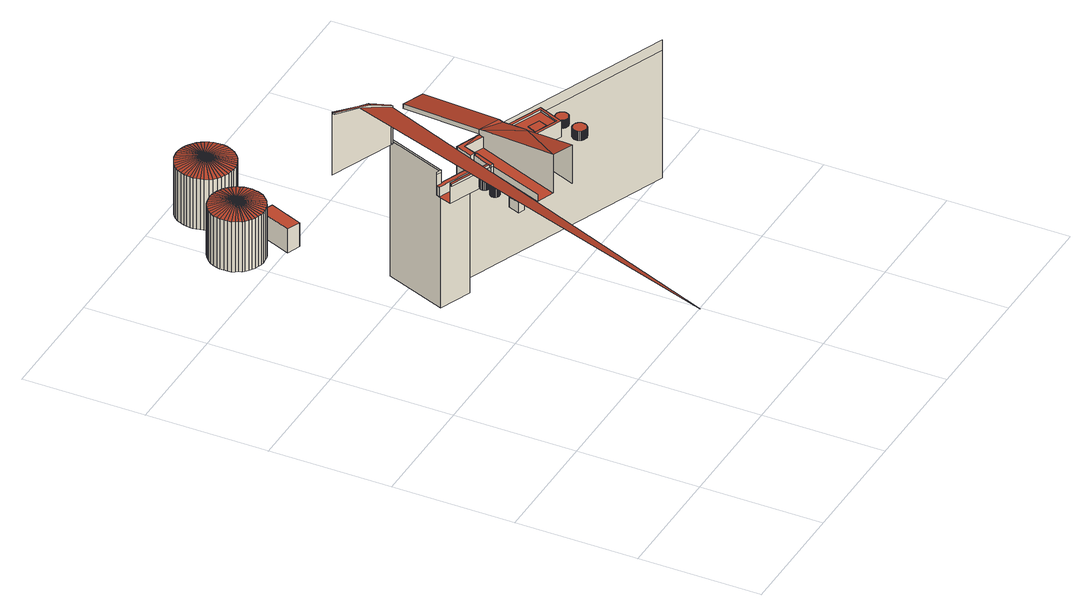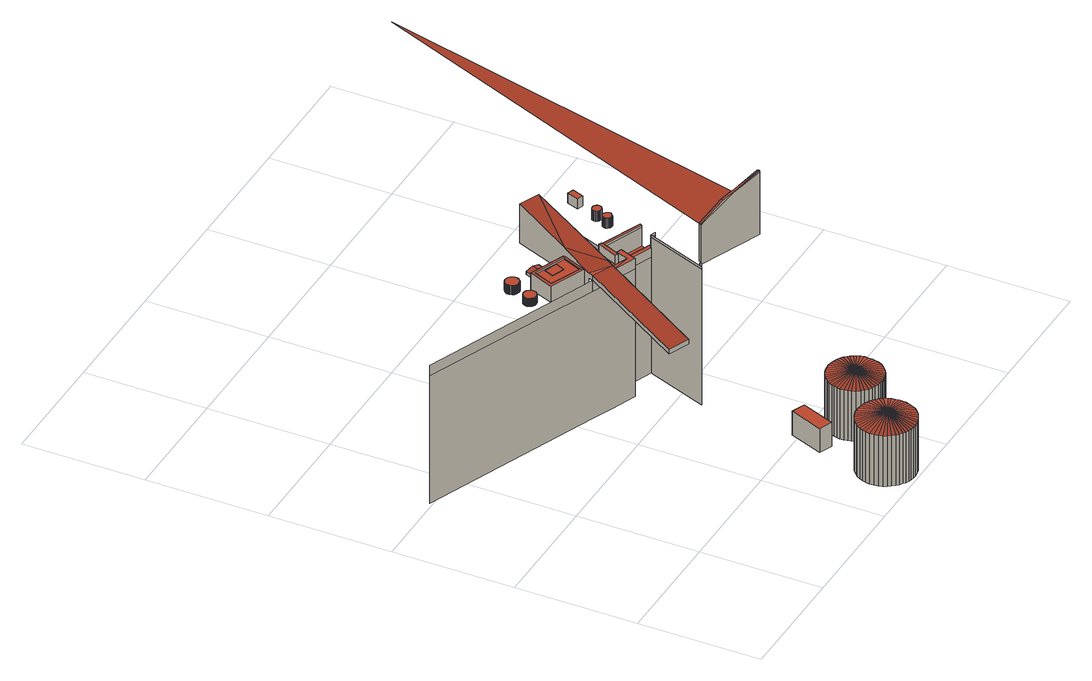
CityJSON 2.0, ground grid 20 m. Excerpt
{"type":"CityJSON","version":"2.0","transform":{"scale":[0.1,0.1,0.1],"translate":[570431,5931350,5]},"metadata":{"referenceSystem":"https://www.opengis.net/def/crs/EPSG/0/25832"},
"CityObjects":{
"building1":{"type":"Building","attributes":{"Grundfläche 2D":"7410.636134","Grundhöhe NN":"5.742"},"children":["building1-1","building1-2","building1-3","building1-4","building1-5","building1-6","building1-7","building1-8","building1-9","building1-10","building1-11","building1-12","building1-13","building1-14","building1-15"],"geometry":[{"type":"MultiSurface","lod":"3","boundaries":[[[0,1,2,3,4,5,6,7]],[[8,9,3]],[[10,11,12,13]],[[10,14,15,16,17,11]],[[18,19,20,21,22]],[[23,24,25,26]],[[3,2,1,27,28,29,8]],[[20,30,31,32,33,34,16,15,35,21]],[[11,17,16,34,36,37,38,39]],[[34,33,40,36]],[[11,39,38,41,42,12]],[[19,18,43,44,45,46]],[[44,26,25,45]],[[47,48,49]],[[50,19,46,45,25,24,51,52,53,54,55]],[[31,30,20,19,50,56]],[[31,56,50,55,57,32]],[[33,32,57,55,54,58,40]],[[1,0,59,27]],[[60,28,27,61]],[[62,60,61,63]],[[64,48,47]],[[51,48,64,65,66,67,68,52]],[[69,70,65,64,47]],[[71,72,73,74,75,76,70,69,47,49,77,78,79,80]],[[81,53,67,66,75,74]],[[76,65,70]],[[82,83,84,85],[86,87,88,89]],[[65,90,91,66]],[[66,91,92,75]],[[93,58,54,53,81,94,95,96]],[[90,65,76,97]],[[97,76,75,92]],[[90,97,92,91]],[[94,81,74,98]]],"semantics":{"surfaces":[{"type":"RoofSurface"},{"type":"WallSurface"},{"type":"GroundSurface"}],"values":[0,0,1,1,1,1,1,0,1,1,1,1,1,0,0,1,1,1,1,1,1,0,1,0,1,1,0,0,1,2,1,0,1,1,1]}}]},
"building1-1":{"type":"BuildingInstallation","parents":["building1"],"geometry":[{"type":"MultiSurface","lod":"3","boundaries":[[[99,100,101,102]],[[102,101,103,104]],[[99,102,104,105]],[[100,99,105,106]],[[106,103,101,100]]],"semantics":{"surfaces":[{"type":"RoofSurface"},{"type":"WallSurface"}],"values":[0,1,1,1,1]}}]},
"building1-2":{"type":"BuildingInstallation","parents":["building1"],"geometry":[{"type":"MultiSurface","lod":"3","boundaries":[[[107,108,109,110,111,112,113,114,115,116,117,118,119,120,121,122,123,124,125,126,127,128,129,130,131,132,133,134,135,136,137,138,139,140,141,142,143,144,145,146,147]],[[148,149,112,111]],[[149,150,113,112]],[[150,151,114,113]],[[151,152,115,114]],[[116,115,152,153]],[[154,155,110,109]],[[155,148,111,110]],[[153,156,117,116]],[[156,157,118,117]],[[157,158,119,118]],[[158,159,120,119]],[[159,160,121,120]],[[160,161,122,121]],[[161,162,123,122]],[[162,163,124,123]],[[163,164,125,124]],[[164,165,126,125]],[[165,166,127,126]],[[166,167,128,127]],[[167,168,129,128]],[[168,169,130,129]],[[169,170,131,130]],[[170,171,132,131]],[[133,132,171,172]],[[172,173,134,133]],[[173,174,135,134]],[[174,175,136,135]],[[175,176,137,136]],[[176,177,138,137]],[[177,178,139,138]],[[178,179,140,139]],[[179,180,141,140]],[[180,181,142,141]],[[143,142,181,182]],[[182,183,144,143]],[[183,184,145,144]],[[184,185,146,145]],[[147,146,185,186]],[[186,187,107,147]],[[108,107,187,188]],[[188,154,109,108]]],"semantics":{"surfaces":[{"type":"RoofSurface"},{"type":"WallSurface"}],"values":[0,1,1,1,1,1,1,1,1,1,1,1,1,1,1,1,1,1,1,1,1,1,1,1,1,1,1,1,1,1,1,1,1,1,1,1,1,1,1,1,1,1]}}]},
"building1-3":{"type":"BuildingInstallation","parents":["building1"],"geometry":[{"type":"MultiSurface","lod":"3","boundaries":[[[189,190,191,192,193,194,195,196,197,198,199,200,201,202,203,204,205,206,207,208,209,210,211,212,213,214,215,216,217,218,219,220,221,222,223,224,225,226,227,228,229,230,231]],[[232,233,194,193]],[[233,234,195,194]],[[234,235,196,195]],[[235,236,197,196]],[[237,238,192,191]],[[238,232,193,192]],[[236,239,198,197]],[[239,240,199,198]],[[240,241,200,199]],[[241,242,201,200]],[[242,243,202,201]],[[243,244,203,202]],[[244,245,204,203]],[[245,246,205,204]],[[206,205,246,247]],[[247,248,207,206]],[[248,249,208,207]],[[249,250,209,208]],[[250,251,210,209]],[[251,252,211,210]],[[252,253,212,211]],[[253,254,213,212]],[[254,255,214,213]],[[255,256,215,214]],[[256,257,216,215]],[[257,258,217,216]],[[258,259,218,217]],[[259,260,219,218]],[[260,261,220,219]],[[261,262,221,220]],[[262,263,222,221]],[[263,264,223,222]],[[264,265,224,223]],[[265,266,225,224]],[[266,267,226,225]],[[267,268,227,226]],[[268,269,228,227]],[[269,270,229,228]],[[270,271,230,229]],[[271,272,231,230]],[[272,273,189,231]],[[273,274,190,189]],[[274,237,191,190]]],"semantics":{"surfaces":[{"type":"RoofSurface"},{"type":"WallSurface"}],"values":[0,1,1,1,1,1,1,1,1,1,1,1,1,1,1,1,1,1,1,1,1,1,1,1,1,1,1,1,1,1,1,1,1,1,1,1,1,1,1,1,1,1,1,1]}}]},
"building1-4":{"type":"BuildingInstallation","parents":["building1"],"geometry":[{"type":"MultiSurface","lod":"3","boundaries":[[[275,276,277,278]],[[18,22,276,275]],[[22,279,277,276]],[[278,277,279,43]]],"semantics":{"surfaces":[{"type":"RoofSurface"},{"type":"WallSurface"}],"values":[0,1,1,1]}}]},
"building1-5":{"type":"BuildingInstallation","parents":["building1"],"geometry":[{"type":"MultiSurface","lod":"3","boundaries":[[[280,281,282,283]],[[284,285,283,282]],[[280,283,285,286]],[[281,280,286,287]],[[287,284,282,281]]],"semantics":{"surfaces":[{"type":"RoofSurface"},{"type":"WallSurface"}],"values":[0,1,1,1,1]}}]},
"building1-6":{"type":"BuildingInstallation","parents":["building1"],"geometry":[{"type":"MultiSurface","lod":"3","boundaries":[[[288,289,290,291]],[[291,290,292,293,294,295,296]],[[297,293,292]],[[1,289,288,0]],[[290,289,1,2,3,8,297,292]],[[293,297,8,9]],[[293,9,298,294]],[[299,300,7,0,288,291,296,295,294,298,4]]],"semantics":{"surfaces":[{"type":"RoofSurface"},{"type":"WallSurface"}],"values":[0,0,0,1,1,1,1,1]}}]},
"building1-7":{"type":"BuildingInstallation","parents":["building1"],"geometry":[{"type":"MultiSurface","lod":"3","boundaries":[[[301,17,14,302,303,56,57,304]],[[301,304,33,34]],[[16,17,301,34]],[[15,14,17,16]],[[35,302,14,15]],[[35,30,303,302]],[[303,30,31,56]],[[56,31,32,57]],[[304,57,32,33]]],"semantics":{"surfaces":[{"type":"RoofSurface"},{"type":"WallSurface"}],"values":[0,1,1,1,1,1,1,1,1]}}]},
"building1-8":{"type":"BuildingInstallation","parents":["building1"],"geometry":[{"type":"MultiSurface","lod":"3","boundaries":[[[305,306,307,275,278,308,309,310]],[[275,307,50,19,46,45,44,308,278,43,18]],[[25,26,309,308,44,45]],[[26,25,311,310,309]],[[305,310,311,312]]],"semantics":{"surfaces":[{"type":"RoofSurface"},{"type":"WallSurface"}],"values":[0,1,1,1,1]}}]},
"building1-9":{"type":"BuildingInstallation","parents":["building1"],"geometry":[{"type":"MultiSurface","lod":"3","boundaries":[[[68,67,313]],[[314,315,313,67,316,317]],[[50,307,314,317,55]],[[307,306,315,314]],[[313,315,306,305,312,318]],[[68,313,318,52]],[[53,54,316,67]],[[55,317,316,54]]],"semantics":{"surfaces":[{"type":"RoofSurface"},{"type":"WallSurface"}],"values":[0,0,1,1,1,1,1,1]}}]},
"building1-10":{"type":"BuildingInstallation","parents":["building1"],"geometry":[{"type":"MultiSurface","lod":"3","boundaries":[[[319,320,321,322]],[[323,319,322,324]],[[321,325,326,324,322]],[[326,327,323,324]],[[323,327,328,320,319]],[[328,325,321,320]]],"semantics":{"surfaces":[{"type":"RoofSurface"},{"type":"WallSurface"}],"values":[0,0,1,1,1,1]}}]},
"building1-11":{"type":"BuildingInstallation","parents":["building1"],"geometry":[{"type":"MultiSurface","lod":"3","boundaries":[[[329,80,79,330]],[[329,330,82,85]]],"semantics":{"surfaces":[{"type":"RoofSurface"},{"type":"WallSurface"}],"values":[0,1]}}]},
"building1-12":{"type":"BuildingInstallation","parents":["building1"],"geometry":[{"type":"MultiSurface","lod":"3","boundaries":[[[331,332,333,334]],[[331,334,87,86]],[[334,333,88,87]],[[332,331,86,89]],[[333,332,89,88]]],"semantics":{"surfaces":[{"type":"RoofSurface"},{"type":"WallSurface"}],"values":[0,1,1,1,1]}}]},
"building1-13":{"type":"BuildingInstallation","parents":["building1"],"geometry":[{"type":"MultiSurface","lod":"3","boundaries":[[[80,329,335,336,330,79,337,338]],[[335,329,85,84]],[[336,335,84,83]],[[330,336,83,82]],[[79,78,339,337]],[[337,339,340,338]],[[338,340,71,80]]],"semantics":{"surfaces":[{"type":"RoofSurface"},{"type":"WallSurface"}],"values":[0,1,1,1,1,1,1]}}]},
"building1-14":{"type":"BuildingInstallation","parents":["building1"],"geometry":[{"type":"MultiSurface","lod":"3","boundaries":[[[341,342,343,344,345,346,347,348,349,350,351,352,353,354,355,356,357,358,359,360,361,362,363,364,365,366,367,368,369,370,371,372,373,374,375,376,377,378,379,380,381,382,383,384,385,386,387,388,389,390,391,392,393,394,395,396,397,398,399,400,401,402,403,404,405,406,407,408,409]],[[378,377,410,411]],[[379,378,411,412]],[[380,379,412,413]],[[381,380,413,414]],[[382,381,414,415]],[[383,382,415,416]],[[384,383,416,417]],[[385,384,417,418]],[[346,345,419,420]],[[347,346,420,421]],[[348,347,421,422]],[[349,348,422,423]],[[350,349,423,424]],[[344,343,425,426]],[[345,344,426,419]],[[351,350,424,427]],[[352,351,427,428]],[[353,352,428,429]],[[354,353,429,430]],[[355,354,430,431]],[[356,355,431,432]],[[357,356,432,433]],[[358,357,433,434]],[[359,358,434,435]],[[360,359,435,436]],[[361,360,436,437]],[[362,361,437,438]],[[363,362,438,439]],[[364,363,439,440]],[[365,364,440,441]],[[366,365,441,442]],[[367,366,442,443]],[[368,367,443,444]],[[369,368,444,445]],[[370,369,445,446]],[[371,370,446,447]],[[372,371,447,448]],[[373,372,448,449]],[[374,373,449,450]],[[375,374,450,451]],[[376,375,451,452]],[[377,376,452,410]],[[386,385,418,453]],[[387,386,453,454]],[[388,387,454,455]],[[389,388,455,456]],[[390,389,456,457]],[[391,390,457,458]],[[392,391,458,459]],[[393,392,459,460]],[[394,393,460,461]],[[395,394,461,462]],[[396,395,462,463]],[[397,396,463,464]],[[398,397,464,465]],[[399,398,465,466]],[[400,399,466,467]],[[401,400,467,468]],[[402,401,468,469]],[[403,402,469,470]],[[404,403,470,471]],[[405,404,471,472]],[[406,405,472,473]],[[407,406,473,474]],[[408,407,474,475]],[[409,408,475,476]],[[341,409,476,477]],[[342,341,477,478]],[[343,342,478,425]]],"semantics":{"surfaces":[{"type":"RoofSurface"},{"type":"WallSurface"}],"values":[0,1,1,1,1,1,1,1,1,1,1,1,1,1,1,1,1,1,1,1,1,1,1,1,1,1,1,1,1,1,1,1,1,1,1,1,1,1,1,1,1,1,1,1,1,1,1,1,1,1,1,1,1,1,1,1,1,1,1,1,1,1,1,1,1,1,1,1,1,1]}}]},
"building1-15":{"type":"BuildingInstallation","parents":["building1"],"geometry":[{"type":"MultiSurface","lod":"3","boundaries":[[[479,480,481,482,483,484,485,486,487,488,489,490,491,492,493,494,495,496,497,498,499,500,501,502,503,504,505,506,507,508,509,510,511,512,513,514,515,516,517,518,519,520,521,522,523,524,525,526,527,528,529,530,531,532,533,534,535,536,537,538,539,540,541,542]],[[486,485,543,544]],[[487,486,544,545]],[[488,487,545,546]],[[489,488,546,547]],[[490,489,547,548]],[[484,483,549,550]],[[485,484,550,543]],[[491,490,548,551]],[[492,491,551,552]],[[493,492,552,553]],[[494,493,553,554]],[[495,494,554,555]],[[496,495,555,556]],[[497,496,556,557]],[[498,497,557,558]],[[499,498,558,559]],[[500,499,559,560]],[[501,500,560,561]],[[502,501,561,562]],[[503,502,562,563]],[[504,503,563,564]],[[505,504,564,565]],[[506,505,565,566]],[[507,506,566,567]],[[508,507,567,568]],[[509,508,568,569]],[[510,509,569,570]],[[511,510,570,571]],[[512,511,571,572]],[[513,512,572,573]],[[514,513,573,574]],[[515,514,574,575]],[[516,515,575,576]],[[517,516,576,577]],[[518,517,577,578]],[[519,518,578,579]],[[520,519,579,580]],[[521,520,580,581]],[[522,521,581,582]],[[523,522,582,583]],[[524,523,583,584]],[[525,524,584,585]],[[526,525,585,586]],[[527,526,586,587]],[[528,527,587,588]],[[529,528,588,589]],[[530,529,589,590]],[[531,530,590,591]],[[532,531,591,592]],[[533,532,592,593]],[[534,533,593,594]],[[535,534,594,595]],[[536,535,595,596]],[[537,536,596,597]],[[538,537,597,598]],[[539,538,598,599]],[[540,539,599,600]],[[541,540,600,601]],[[542,541,601,602]],[[479,542,602,603]],[[480,479,603,604]],[[481,480,604,605]],[[482,481,605,606]],[[483,482,606,549]]],"semantics":{"surfaces":[{"type":"RoofSurface"},{"type":"WallSurface"}],"values":[0,1,1,1,1,1,1,1,1,1,1,1,1,1,1,1,1,1,1,1,1,1,1,1,1,1,1,1,1,1,1,1,1,1,1,1,1,1,1,1,1,1,1,1,1,1,1,1,1,1,1,1,1,1,1,1,1,1,1,1,1,1,1,1,1]}}]},
"building2":{"type":"Building","attributes":{"Grundfläche 2D":"60.824016","Grundhöhe NN":"5.985"},"geometry":[{"type":"Solid","lod":"3","boundaries":[[[[607,608,609]],[[607,610,608]],[[607,609,611]],[[607,611,612]],[[607,612,613]],[[607,613,614]],[[607,614,615]],[[607,615,616]],[[607,616,617]],[[607,617,618]],[[607,618,619]],[[607,619,620]],[[607,620,621]],[[607,621,622]],[[607,622,623]],[[607,623,624]],[[607,624,625]],[[607,625,626]],[[607,626,627]],[[607,627,628]],[[607,628,629]],[[607,629,630]],[[607,630,631]],[[607,631,632]],[[607,632,633]],[[607,633,634]],[[607,634,635]],[[607,635,636]],[[607,636,637]],[[607,637,638]],[[607,638,639]],[[607,639,640]],[[607,640,641]],[[607,641,642]],[[607,642,643]],[[607,643,644]],[[607,644,645]],[[607,645,646]],[[607,646,647]],[[607,647,648]],[[607,648,649]],[[607,649,650]],[[607,650,651]],[[607,651,652]],[[607,652,653]],[[607,653,654]],[[607,654,655]],[[607,655,610]],[[656,657,609,608]],[[657,658,611,609]],[[659,656,608,610]],[[660,661,654,653]],[[661,662,655,654]],[[662,659,610,655]],[[658,663,612,611]],[[663,664,613,612]],[[664,665,614,613]],[[665,666,615,614]],[[666,667,616,615]],[[667,668,617,616]],[[668,669,618,617]],[[669,670,619,618]],[[670,671,620,619]],[[671,672,621,620]],[[672,673,622,621]],[[673,674,623,622]],[[674,675,624,623]],[[675,676,625,624]],[[676,677,626,625]],[[677,678,627,626]],[[678,679,628,627]],[[679,680,629,628]],[[680,681,630,629]],[[681,682,631,630]],[[682,683,632,631]],[[683,684,633,632]],[[684,685,634,633]],[[685,686,635,634]],[[686,687,636,635]],[[687,688,637,636]],[[688,689,638,637]],[[689,690,639,638]],[[690,691,640,639]],[[691,692,641,640]],[[692,693,642,641]],[[693,694,643,642]],[[694,695,644,643]],[[695,696,645,644]],[[696,697,646,645]],[[697,698,647,646]],[[698,699,648,647]],[[699,700,649,648]],[[700,701,650,649]],[[701,702,651,650]],[[702,703,652,651]],[[703,660,653,652]],[[698,697,696,695,694,693,692,691,690,689,688,687,686,685,684,683,682,681,680,679,678,677,676,675,674,673,672,671,670,669,668,667,666,665,664,663,658,657,656,659,662,661,660,703,702,701,700,699]]]],"semantics":{"surfaces":[{"type":"RoofSurface"},{"type":"WallSurface"},{"type":"GroundSurface"}],"values":[[0,0,0,0,0,0,0,0,0,0,0,0,0,0,0,0,0,0,0,0,0,0,0,0,0,0,0,0,0,0,0,0,0,0,0,0,0,0,0,0,0,0,0,0,0,0,0,0,1,1,1,1,1,1,1,1,1,1,1,1,1,1,1,1,1,1,1,1,1,1,1,1,1,1,1,1,1,1,1,1,1,1,1,1,1,1,1,1,1,1,1,1,1,1,1,1,2]]}}]},
"building3":{"type":"Building","attributes":{"Grundfläche 2D":"13.942291","Grundhöhe NN":"5.722"},"geometry":[{"type":"Solid","lod":"3","boundaries":[[[[704,705,706,707]],[[708,709,707,706]],[[709,710,704,707]],[[710,711,705,704]],[[711,708,706,705]],[[711,710,709,708]]]],"semantics":{"surfaces":[{"type":"RoofSurface"},{"type":"WallSurface"},{"type":"GroundSurface"}],"values":[[0,1,1,1,1,2]]}}]},
"building4":{"type":"Building","attributes":{"Grundfläche 2D":"69.418392","Grundhöhe NN":"5.948"},"geometry":[{"type":"Solid","lod":"3","boundaries":[[[[712,713,714]],[[712,715,713]],[[712,714,716]],[[712,716,717]],[[712,717,718]],[[712,718,719]],[[712,719,720]],[[712,720,721]],[[712,721,722]],[[712,722,723]],[[712,723,724]],[[712,724,725]],[[712,725,726]],[[712,726,727]],[[712,727,728]],[[712,728,729]],[[712,729,730]],[[712,730,731]],[[712,731,732]],[[712,732,733]],[[712,733,734]],[[712,734,735]],[[712,735,736]],[[712,736,737]],[[712,737,738]],[[712,738,739]],[[712,739,740]],[[712,740,741]],[[712,741,742]],[[712,742,743]],[[712,743,744]],[[712,744,745]],[[712,745,746]],[[712,746,747]],[[712,747,748]],[[712,748,749]],[[712,749,750]],[[712,750,751]],[[712,751,752]],[[712,752,753]],[[712,753,754]],[[712,754,755]],[[712,755,756]],[[712,756,757]],[[712,757,758]],[[712,758,759]],[[712,759,760]],[[712,760,715]],[[761,762,714,713]],[[762,763,716,714]],[[763,764,717,716]],[[764,765,718,717]],[[765,766,719,718]],[[767,761,713,715]],[[768,767,715,760]],[[766,769,720,719]],[[769,770,721,720]],[[770,771,722,721]],[[771,772,723,722]],[[772,773,724,723]],[[773,774,725,724]],[[774,775,726,725]],[[775,776,727,726]],[[776,777,728,727]],[[777,778,729,728]],[[778,779,730,729]],[[779,780,731,730]],[[780,781,732,731]],[[781,782,733,732]],[[782,783,734,733]],[[783,784,735,734]],[[784,785,736,735]],[[785,786,737,736]],[[786,787,738,737]],[[787,788,739,738]],[[788,789,740,739]],[[789,790,741,740]],[[790,791,742,741]],[[791,792,743,742]],[[792,793,744,743]],[[793,794,745,744]],[[794,795,746,745]],[[795,796,747,746]],[[796,797,748,747]],[[797,798,749,748]],[[798,799,750,749]],[[799,800,751,750]],[[800,801,752,751]],[[801,802,753,752]],[[802,803,754,753]],[[803,804,755,754]],[[804,805,756,755]],[[805,806,757,756]],[[806,807,758,757]],[[807,808,759,758]],[[808,768,760,759]],[[799,798,797,796,795,794,793,792,791,790,789,788,787,786,785,784,783,782,781,780,779,778,777,776,775,774,773,772,771,770,769,766,765,764,763,762,761,767,768,808,807,806,805,804,803,802,801,800]]]],"semantics":{"surfaces":[{"type":"RoofSurface"},{"type":"WallSurface"},{"type":"GroundSurface"}],"values":[[0,0,0,0,0,0,0,0,0,0,0,0,0,0,0,0,0,0,0,0,0,0,0,0,0,0,0,0,0,0,0,0,0,0,0,0,0,0,0,0,0,0,0,0,0,0,0,0,1,1,1,1,1,1,1,1,1,1,1,1,1,1,1,1,1,1,1,1,1,1,1,1,1,1,1,1,1,1,1,1,1,1,1,1,1,1,1,1,1,1,1,1,1,1,1,1,2]]}}]}
},
"vertices":[
[259,628,319],[260,632,319],[221,648,338],[201,656,347],[200,652,347],[8,3,319],[223,541,319],[258,629,319],[155,674,359],[154,672,359],[224,539,249],[232,536,249],[232,536,253],[224,539,253],[224,539,230],[224,539,213],[232,536,213],[232,536,230],[280,485,246],[280,485,234],[280,485,213],[213,512,213],[213,512,246],[249,388,246],[249,388,234],[283,477,234],[283,477,246],[260,632,253],[260,632,249],[155,674,249],[289,507,213],[291,512,213],[284,514,213],[285,516,213],[232,537,213],[221,534,213],[232,537,7],[271,638,7],[271,638,249],[232,537,249],[285,516,7],[271,638,253],[232,537,253],[278,481,246],[278,479,246],[278,479,234],[278,481,234],[347,453,277],[277,377,303],[311,363,303],[291,512,234],[277,377,234],[333,518,234],[336,526,234],[295,542,234],[284,514,234],[291,512,230],[284,514,230],[295,542,7],[259,628,253],[263,631,249],[263,631,253],[263,634,249],[263,634,253],[333,518,265],[336,526,262],[336,526,254],[336,526,253],[333,518,253],[349,457,276],[369,504,262],[365,495,234],[369,504,234],[369,504,253],[372,512,253],[372,512,254],[372,512,262],[311,363,234],[347,453,234],[347,453,263],[365,495,263],[372,512,234],[352,456,260],[405,435,260],[418,468,260],[366,489,260],[390,444,260],[369,451,260],[376,467,260],[396,459,260],[398,681,219],[398,681,211],[433,667,211],[336,526,7],[667,395,234],[667,395,7],[372,512,7],[433,667,219],[667,395,253],
[196,392,264],[206,388,264],[213,408,264],[203,411,264],[213,408,246],[203,411,246],[196,392,246],[206,388,246],
[227,448,264],[226,449,264],[225,450,264],[224,450,264],[223,450,264],[222,451,264],[221,451,264],[220,450,264],[219,450,264],[218,450,264],[217,449,264],[216,448,264],[215,447,264],[215,446,264],[214,445,264],[214,444,264],[214,443,264],[214,442,264],[214,441,264],[215,440,264],[215,439,264],[216,438,264],[217,437,264],[218,436,264],[219,436,264],[220,436,264],[221,436,264],[222,436,264],[224,436,264],[225,437,264],[226,437,264],[227,438,264],[228,439,264],[228,440,264],[229,441,264],[229,442,264],[229,444,264],[229,445,264],[229,446,264],[228,447,264],[228,448,264],[223,450,246],[222,451,246],[221,451,246],[220,450,246],[219,450,246],[218,450,246],[225,450,246],[224,450,246],[217,449,246],[216,448,246],[215,447,246],[215,446,246],[214,445,246],[214,444,246],[214,443,246],[214,442,246],[214,441,246],[215,440,246],[215,439,246],[216,438,246],[217,437,246],[218,436,246],[219,436,246],[220,436,246],[221,436,246],[222,436,246],[224,436,246],[225,437,246],[226,437,246],[227,438,246],[228,439,246],[228,440,246],[229,441,246],[229,442,246],[229,444,246],[229,445,246],[229,446,246],[228,447,246],[228,448,246],[227,448,246],[226,449,246],
[235,470,264],[234,471,264],[233,471,264],[232,472,264],[231,472,264],[230,472,264],[229,472,264],[228,472,264],[228,471,264],[227,471,264],[226,470,264],[225,469,264],[224,469,264],[224,468,264],[223,467,264],[223,466,264],[223,465,264],[223,464,264],[223,463,264],[224,462,264],[224,461,264],[225,460,264],[225,459,264],[226,459,264],[227,458,264],[228,458,264],[229,457,264],[230,457,264],[231,457,264],[232,457,264],[233,458,264],[234,458,264],[235,459,264],[236,460,264],[237,461,264],[237,462,264],[237,463,264],[238,464,264],[238,465,264],[238,466,264],[237,467,264],[237,468,264],[236,469,264],[231,472,246],[230,472,246],[229,472,246],[228,472,246],[228,471,246],[233,471,246],[232,472,246],[227,471,246],[226,470,246],[225,469,246],[224,469,246],[224,468,246],[223,467,246],[223,466,246],[223,465,246],[223,464,246],[223,463,246],[224,462,246],[224,461,246],[225,460,246],[225,459,246],[226,459,246],[227,458,246],[228,458,246],[229,457,246],[230,457,246],[231,457,246],[232,457,246],[233,458,246],[234,458,246],[235,459,246],[236,460,246],[237,461,246],[237,462,246],[237,463,246],[238,464,246],[238,465,246],[238,466,246],[237,467,246],[237,468,246],[236,469,246],[235,470,246],[234,471,246],
[280,485,250],[213,512,250],[211,508,250],[278,481,250],[211,508,246],
[241,505,214],[252,501,214],[257,514,214],[246,519,214],[257,514,213],[246,519,213],[241,505,213],[252,501,213],
[259,628,321],[260,632,321],[221,648,343],[219,644,343],[201,656,348],[154,672,362],[154,670,362],[200,652,348],[202,651,348],[155,674,362],[154,670,359],[202,651,346],[221,644,337],
[232,537,230],[221,534,230],[289,507,230],[285,516,230],
[292,513,250],[292,511,250],[291,512,250],[278,479,250],[283,477,250],[297,511,250],[297,511,234],[292,513,234],
[300,532,253],[291,512,253],[292,511,253],[295,542,253],[284,514,253],[300,532,234],
[367,412,244],[378,407,240],[388,433,240],[376,438,244],[355,416,240],[365,442,240],[388,433,234],[365,442,234],[355,416,234],[378,407,234],
[366,489,263],[352,456,263],
[390,444,261],[396,459,261],[376,467,261],[369,451,261],
[418,468,263],[405,435,263],[408,429,263],[424,471,263],[408,429,234],[424,471,234],
[428,416,250],[427,416,250],[426,417,250],[424,417,250],[423,417,250],[422,418,250],[421,418,250],[420,417,250],[419,417,250],[418,417,250],[417,417,250],[417,416,250],[416,416,250],[415,415,250],[414,414,250],[413,413,250],[413,412,250],[412,412,250],[412,411,250],[412,410,250],[411,410,250],[411,409,250],[411,408,250],[411,407,250],[411,406,250],[411,405,250],[411,403,250],[412,402,250],[412,401,250],[413,400,250],[413,399,250],[414,399,250],[414,398,250],[415,398,250],[416,397,250],[417,397,250],[418,396,250],[419,396,250],[420,396,250],[421,395,250],[422,395,250],[423,395,250],[424,395,250],[425,396,250],[426,396,250],[427,396,250],[427,397,250],[428,397,250],[429,398,250],[430,399,250],[431,400,250],[432,401,250],[432,402,250],[432,403,250],[433,403,250],[433,404,250],[433,405,250],[433,406,250],[433,407,250],[433,408,250],[433,409,250],[432,410,250],[432,411,250],[432,412,250],[431,412,250],[431,413,250],[431,414,250],[430,414,250],[429,415,250],[418,396,234],[419,396,234],[420,396,234],[421,395,234],[422,395,234],[423,395,234],[424,395,234],[425,396,234],[426,396,234],[423,417,234],[422,418,234],[421,418,234],[420,417,234],[419,417,234],[418,417,234],[426,417,234],[424,417,234],[417,417,234],[417,416,234],[416,416,234],[415,415,234],[414,414,234],[413,413,234],[413,412,234],[412,412,234],[412,411,234],[412,410,234],[411,410,234],[411,409,234],[411,408,234],[411,407,234],[411,406,234],[411,405,234],[411,403,234],[412,402,234],[412,401,234],[413,400,234],[413,399,234],[414,399,234],[414,398,234],[415,398,234],[416,397,234],[417,397,234],[427,396,234],[427,397,234],[428,397,234],[429,398,234],[430,399,234],[431,400,234],[432,401,234],[432,402,234],[432,403,234],[433,403,234],[433,404,234],[433,405,234],[433,406,234],[433,407,234],[433,408,234],[433,409,234],[432,410,234],[432,411,234],[432,412,234],[431,412,234],[431,413,234],[431,414,234],[430,414,234],[429,415,234],[428,416,234],[427,416,234],
[444,451,248],[443,451,248],[443,452,248],[442,452,248],[441,453,248],[440,453,248],[439,453,248],[438,453,248],[436,453,248],[435,453,248],[434,453,248],[433,452,248],[432,452,248],[431,451,248],[430,450,248],[429,449,248],[428,448,248],[428,447,248],[427,446,248],[427,445,248],[427,444,248],[427,443,248],[427,442,248],[427,441,248],[427,440,248],[428,439,248],[428,438,248],[429,437,248],[429,436,248],[430,435,248],[431,434,248],[432,434,248],[433,433,248],[434,433,248],[435,433,248],[436,433,248],[436,432,248],[437,432,248],[438,432,248],[439,433,248],[440,433,248],[441,433,248],[442,434,248],[443,434,248],[444,435,248],[445,435,248],[445,436,248],[446,437,248],[447,438,248],[447,439,248],[447,440,248],[448,441,248],[448,442,248],[448,443,248],[448,444,248],[448,445,248],[447,445,248],[447,446,248],[447,447,248],[446,448,248],[446,449,248],[445,449,248],[445,450,248],[444,450,248],[439,453,234],[438,453,234],[436,453,234],[435,453,234],[434,453,234],[433,452,234],[441,453,234],[440,453,234],[432,452,234],[431,451,234],[430,450,234],[429,449,234],[428,448,234],[428,447,234],[427,446,234],[427,445,234],[427,444,234],[427,443,234],[427,442,234],[427,441,234],[427,440,234],[428,439,234],[428,438,234],[429,437,234],[429,436,234],[430,435,234],[431,434,234],[432,434,234],[433,433,234],[434,433,234],[435,433,234],[436,433,234],[436,432,234],[437,432,234],[438,432,234],[439,433,234],[440,433,234],[441,433,234],[442,434,234],[443,434,234],[444,435,234],[445,435,234],[445,436,234],[446,437,234],[447,438,234],[447,439,234],[447,440,234],[448,441,234],[448,442,234],[448,443,234],[448,444,234],[448,445,234],[447,445,234],[447,446,234],[447,447,234],[446,448,234],[446,449,234],[445,449,234],[445,450,234],[444,450,234],[444,451,234],[443,451,234],[443,452,234],[442,452,234],
[216,861,108],[211,903,99],[206,902,99],[216,904,99],[201,901,99],[196,899,99],[191,896,99],[186,892,99],[182,888,99],[178,883,99],[175,877,99],[173,871,99],[172,865,99],[172,859,99],[172,853,99],[173,847,99],[175,842,99],[178,838,99],[180,833,99],[183,830,99],[187,826,99],[191,823,99],[196,820,99],[202,818,99],[208,816,99],[214,815,99],[221,816,99],[227,817,99],[233,819,99],[238,822,99],[243,825,99],[247,829,99],[251,833,99],[254,837,99],[256,842,99],[258,846,99],[259,851,99],[260,857,99],[260,863,99],[259,869,99],[257,874,99],[255,880,99],[251,886,99],[247,890,99],[242,895,99],[237,898,99],[232,900,99],[226,902,99],[221,903,99],[211,903,10],[206,902,10],[201,901,10],[216,904,10],[232,900,10],[226,902,10],[221,903,10],[196,899,10],[191,896,10],[186,892,10],[182,888,10],[178,883,10],[175,877,10],[173,871,10],[172,865,10],[172,859,10],[172,853,10],[173,847,10],[175,842,10],[178,838,10],[180,833,10],[183,830,10],[187,826,10],[191,823,10],[196,820,10],[202,818,10],[208,816,10],[214,815,10],[221,816,10],[227,817,10],[233,819,10],[238,822,10],[243,825,10],[247,829,10],[251,833,10],[254,837,10],[256,842,10],[258,846,10],[259,851,10],[260,857,10],[260,863,10],[259,869,10],[257,874,10],[255,880,10],[251,886,10],[247,890,10],[242,895,10],[237,898,10],
[278,853,49],[256,797,49],[278,789,49],[300,844,49],[278,789,7],[300,844,7],[278,853,7],[256,797,7],
[291,950,110],[319,910,99],[323,913,99],[314,907,99],[327,917,99],[331,921,99],[334,926,99],[337,932,99],[339,938,99],[340,945,99],[340,952,99],[339,959,99],[337,965,99],[334,971,99],[331,976,99],[327,981,99],[323,985,99],[318,988,99],[314,991,99],[309,993,99],[304,995,99],[298,996,99],[292,996,99],[285,995,99],[279,994,99],[273,991,99],[267,988,99],[262,984,99],[257,979,99],[253,974,99],[250,968,99],[248,962,99],[247,957,99],[246,951,99],[246,946,99],[247,941,99],[248,935,99],[250,930,99],[253,924,99],[256,919,99],[261,914,99],[266,910,99],[272,907,99],[278,904,99],[285,903,99],[291,902,99],[298,902,99],[304,903,99],[309,905,99],[319,910,9],[323,913,9],[327,917,9],[331,921,9],[334,926,9],[337,932,9],[314,907,9],[309,905,9],[339,938,9],[340,945,9],[340,952,9],[339,959,9],[337,965,9],[334,971,9],[331,976,9],[327,981,9],[323,985,9],[318,988,9],[314,991,9],[309,993,9],[304,995,9],[298,996,9],[292,996,9],[285,995,9],[279,994,9],[273,991,9],[267,988,9],[262,984,9],[257,979,9],[253,974,9],[250,968,9],[248,962,9],[247,957,9],[246,951,9],[246,946,9],[247,941,9],[248,935,9],[250,930,9],[253,924,9],[256,919,9],[261,914,9],[266,910,9],[272,907,9],[278,904,9],[285,903,9],[291,902,9],[298,902,9],[304,903,9]
]}
